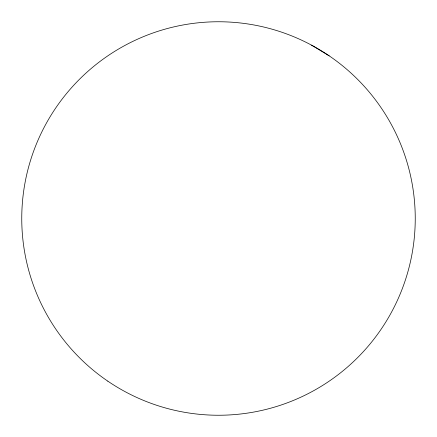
<?xml version="1.0" encoding="UTF-8"?>
<svg xmlns="http://www.w3.org/2000/svg" width="437" height="437" viewBox="0 0 437 437"><rect width="100%" height="100%" fill="white"/><g stroke="black" fill="none" stroke-linecap="round" stroke-linejoin="round"><path stroke-width="0.66" d="M311.559 45.158L329.17 55.832M107.83 381.168A196.743 196.743 0 0 0 414.708 233.008A196.743 196.743 0 0 0 132.963 41.324A196.743 196.743 0 0 0 107.83 381.168"/></g></svg>
